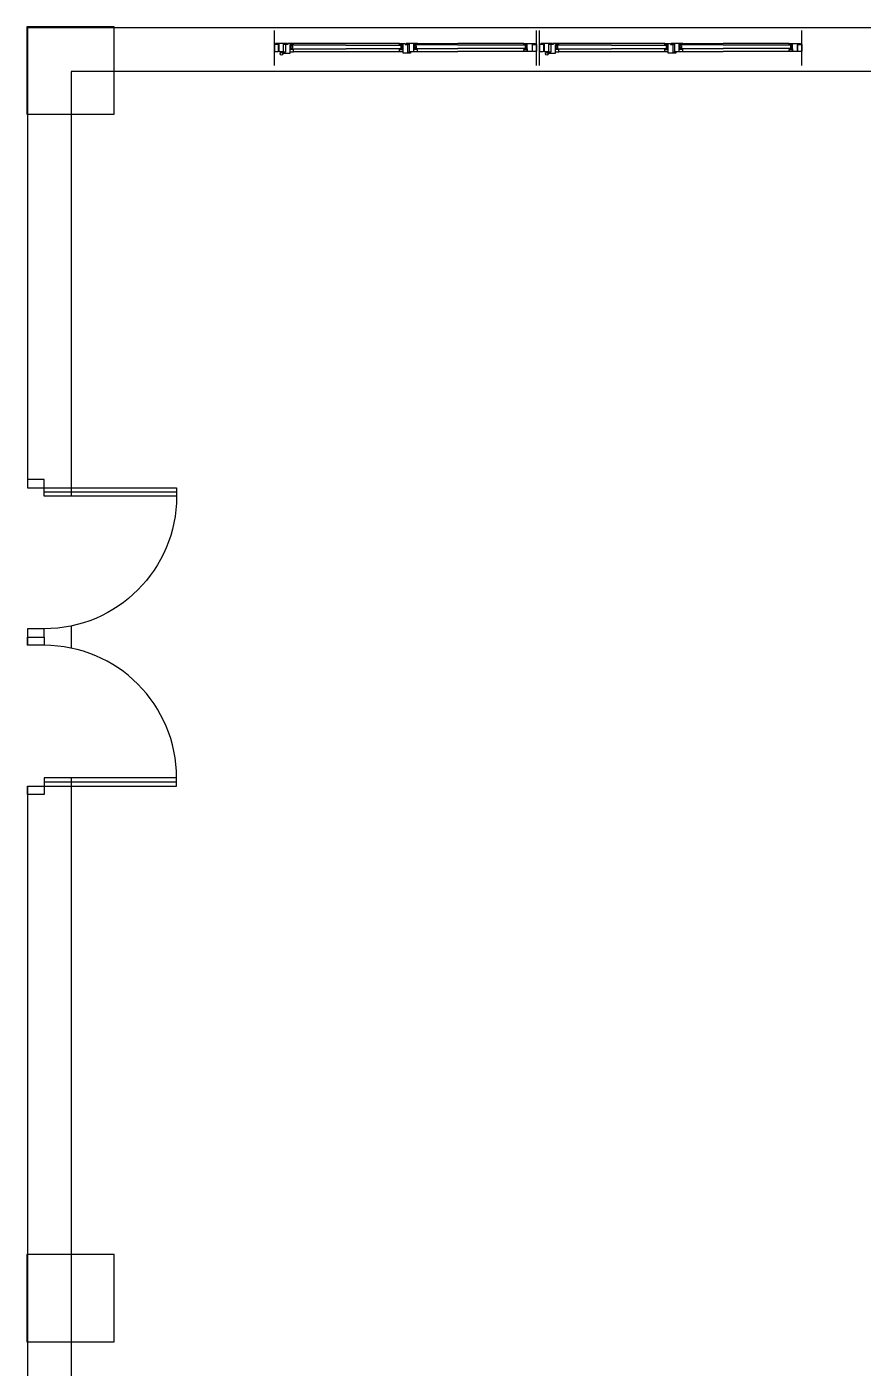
# Model space of a CAD drawing. Header units: millimetres. Extents: x -17017 to 2697, y 1903 to 18260.
# Drawn here: x -17003.571 to -17002.614, y 18234.438 to 18235.972 of the extents above; entities that cross this region are included whole.
import ezdxf

# ---------------------------------------------------------------- set-up
doc = ezdxf.new("R2010")
doc.units = ezdxf.units.MM
for name, color, linetype in [('1', 7, 'Continuous'), ('A-Door', 150, 'Continuous'), ('A-Glaz', 92, 'Continuous'), ('DUVAR', 7, 'Continuous'), ('KAPI', 3, 'Continuous'), ('NT', 1, 'Continuous'), ('PENCERE', 3, 'Continuous')]:
    doc.layers.add(name, color=color, linetype=linetype)

# ---------------------------------------------------------------- blocks, each defined once
blk = doc.blocks.new('A$C087A3AA9')
at = {"layer": 'A-Door'}
for points in [[(852.6, 94.7), (852.6, 852.6), (805.3, 852.6), (805.3, 94.7)], [(47.4, 94.7), (47.4, 0), (0, 0), (0, 94.7)], [(900, 94.7), (900, 0), (852.6, 0), (852.6, 94.7)]]:
    blk.add_lwpolyline(points, close=True, dxfattribs=at)
at = {"layer": 'A-Glaz'}
blk.add_line((828.9, 852.6), (828.9, 94.7), dxfattribs=at)
at = {"layer": 'NT'}
blk.add_arc((805.3, 94.7), 757.9, 90, 180, dxfattribs=at)

msp = doc.modelspace()

# ---------------------------------------------------------------- linework, layer by layer
at = {"layer": '1'}
for points in [[(-17003.4713, 18235.8721), (-17003.4713, 18235.9721), (-17003.5713, 18235.9721), (-17003.5713, 18235.8721)], [(-17003.4713, 18234.4682), (-17003.4713, 18234.5682), (-17003.5713, 18234.5682), (-17003.5713, 18234.4682)]]:
    msp.add_lwpolyline(points, close=True, dxfattribs=at)
for points in [[(-17001.5704, 18235.9711), (-17003.5704, 18235.9711), (-17003.5704, 18235.4448)], [(-17003.5204, 18233.601), (-17003.5204, 18233.0211), (-17001.6204, 18233.0211), (-17001.6204, 18235.9211), (-17003.5204, 18235.9211), (-17003.5204, 18235.4353)], [(-17003.5704, 18235.2837), (-17003.5704, 18235.2648)], [(-17003.5204, 18235.287), (-17003.5204, 18235.2616)], [(-17003.5204, 18235.1132), (-17003.5204, 18233.9231)], [(-17003.5704, 18235.1037), (-17003.5704, 18233.9326)]]:
    msp.add_lwpolyline(points, dxfattribs=at)
at = {"layer": 'DUVAR'}
for p, q in [((-17003.2881, 18235.9281), (-17003.2881, 18235.9681)), ((-17002.9881, 18235.9281), (-17002.9881, 18235.9681)), ((-17002.9846, 18235.9281), (-17002.9846, 18235.9681)), ((-17002.6846, 18235.9281), (-17002.6846, 18235.9681))]:
    msp.add_line(p, q, dxfattribs=at)
at = {"layer": 'KAPI'}
for points in [[(-17003.2775, 18235.9438), (-17003.2775, 18235.9522), (-17003.2735, 18235.9522), (-17003.2735, 18235.9531), (-17003.2866, 18235.9531), (-17003.2866, 18235.9522), (-17003.2831, 18235.9522), (-17003.2831, 18235.9438), (-17003.2775, 18235.9438)], [(-17002.9987, 18235.9438), (-17002.9987, 18235.9522), (-17003.0028, 18235.9522), (-17003.0028, 18235.9531), (-17002.9896, 18235.9531), (-17002.9896, 18235.9522), (-17002.9932, 18235.9522), (-17002.9932, 18235.9438), (-17002.9987, 18235.9438)], [(-17002.974, 18235.9438), (-17002.974, 18235.9522), (-17002.97, 18235.9522), (-17002.97, 18235.9531), (-17002.9831, 18235.9531), (-17002.9831, 18235.9522), (-17002.9796, 18235.9522), (-17002.9796, 18235.9438), (-17002.974, 18235.9438)], [(-17002.6952, 18235.9438), (-17002.6952, 18235.9522), (-17002.6993, 18235.9522), (-17002.6993, 18235.9531), (-17002.6861, 18235.9531), (-17002.6861, 18235.9522), (-17002.6897, 18235.9522), (-17002.6897, 18235.9438), (-17002.6952, 18235.9438)]]:
    msp.add_lwpolyline(points, dxfattribs=at)
for centre in [(-17003.28, 18235.9412), (-17002.9765, 18235.9412)]:
    msp.add_circle(centre, 0.0015, dxfattribs=at)
at = {"layer": 'PENCERE', "color": 1}
for p, q in [((-17003.1449, 18235.9529), (-17003.266, 18235.9529)), ((-17003.1449, 18235.9436), (-17003.266, 18235.9436)), ((-17003.1244, 18235.9438), (-17003.0781, 18235.9438)), ((-17003.1243, 18235.9531), (-17003.0781, 18235.9531)), ((-17003.0028, 18235.9531), (-17003.0781, 18235.9531)), ((-17003.0027, 18235.9438), (-17003.0781, 18235.9438)), ((-17002.8415, 18235.9529), (-17002.9625, 18235.9529)), ((-17002.8414, 18235.9436), (-17002.9625, 18235.9436)), ((-17002.8209, 18235.9438), (-17002.7746, 18235.9438)), ((-17002.8208, 18235.9531), (-17002.7746, 18235.9531)), ((-17002.6993, 18235.9531), (-17002.7746, 18235.9531)), ((-17002.6992, 18235.9438), (-17002.7746, 18235.9438))]:
    msp.add_line(p, q, dxfattribs=at)
at = {"layer": 'PENCERE'}
for points in [[(-17003.2881, 18235.9447, 0.414214), (-17003.2875, 18235.9441), (-17003.284, 18235.9441, 0.414214), (-17003.2834, 18235.9447), (-17003.2834, 18235.9515, 0.414214), (-17003.284, 18235.9521), (-17003.2875, 18235.9521, 0.414214), (-17003.2881, 18235.9515)], [(-17002.9881, 18235.9447, -0.414214), (-17002.9887, 18235.9441), (-17002.9923, 18235.9441, -0.414214), (-17002.9929, 18235.9447), (-17002.9929, 18235.9515, -0.414214), (-17002.9923, 18235.9521), (-17002.9887, 18235.9521, -0.414214), (-17002.9881, 18235.9515)], [(-17002.9846, 18235.9447, 0.414214), (-17002.984, 18235.9441), (-17002.9805, 18235.9441, 0.414214), (-17002.9799, 18235.9447), (-17002.9799, 18235.9515, 0.414214), (-17002.9805, 18235.9521), (-17002.984, 18235.9521, 0.414214), (-17002.9846, 18235.9515)], [(-17002.6846, 18235.9447, -0.414214), (-17002.6852, 18235.9441), (-17002.6888, 18235.9441, -0.414214), (-17002.6894, 18235.9447), (-17002.6894, 18235.9515, -0.414214), (-17002.6888, 18235.9521), (-17002.6852, 18235.9521, -0.414214), (-17002.6846, 18235.9515)]]:
    msp.add_lwpolyline(points, format="xyb", close=True, dxfattribs=at)
for points in [[(-17003.266, 18235.9529), (-17003.2726, 18235.9529), (-17003.2726, 18235.952), (-17003.2752, 18235.952), (-17003.2752, 18235.9432), (-17003.2785, 18235.9432), (-17003.2785, 18235.9422), (-17003.27, 18235.9422), (-17003.27, 18235.952), (-17003.266, 18235.952)], [(-17003.2692, 18235.9479), (-17003.2692, 18235.9479), (-17003.2693, 18235.948), (-17003.2693, 18235.948), (-17003.2694, 18235.948), (-17003.2694, 18235.9481), (-17003.2694, 18235.9481), (-17003.2695, 18235.9482), (-17003.2695, 18235.9483), (-17003.2695, 18235.9483), (-17003.2695, 18235.9499), (-17003.2695, 18235.95), (-17003.2695, 18235.9501), (-17003.2694, 18235.9501), (-17003.2694, 18235.9502), (-17003.2694, 18235.9502), (-17003.2693, 18235.9503), (-17003.2693, 18235.9503), (-17003.2692, 18235.9503), (-17003.2692, 18235.9503), (-17003.2678, 18235.9503), (-17003.2678, 18235.9503), (-17003.2677, 18235.9503), (-17003.2677, 18235.9503), (-17003.2676, 18235.9502), (-17003.2676, 18235.9502), (-17003.2675, 18235.9501), (-17003.2675, 18235.9501), (-17003.2675, 18235.95), (-17003.2675, 18235.9499), (-17003.2675, 18235.9483), (-17003.2675, 18235.9483), (-17003.2675, 18235.9482), (-17003.2675, 18235.9481), (-17003.2676, 18235.9481), (-17003.2676, 18235.948), (-17003.2677, 18235.948), (-17003.2677, 18235.948), (-17003.2678, 18235.9479), (-17003.2678, 18235.9479), (-17003.2692, 18235.9479)], [(-17003.1449, 18235.9529), (-17003.1383, 18235.9529), (-17003.1383, 18235.9519), (-17003.1358, 18235.9519), (-17003.1358, 18235.9432), (-17003.1324, 18235.9432), (-17003.1324, 18235.9422), (-17003.1409, 18235.9422), (-17003.1409, 18235.952), (-17003.1449, 18235.952)], [(-17003.1418, 18235.9479), (-17003.1417, 18235.9479), (-17003.1417, 18235.948), (-17003.1416, 18235.948), (-17003.1416, 18235.948), (-17003.1415, 18235.9481), (-17003.1415, 18235.9481), (-17003.1415, 18235.9482), (-17003.1414, 18235.9483), (-17003.1414, 18235.9483), (-17003.1414, 18235.9499), (-17003.1414, 18235.95), (-17003.1415, 18235.9501), (-17003.1415, 18235.9501), (-17003.1415, 18235.9502), (-17003.1416, 18235.9502), (-17003.1416, 18235.9503), (-17003.1417, 18235.9503), (-17003.1417, 18235.9503), (-17003.1418, 18235.9503), (-17003.1431, 18235.9503), (-17003.1432, 18235.9503), (-17003.1432, 18235.9503), (-17003.1433, 18235.9503), (-17003.1433, 18235.9502), (-17003.1434, 18235.9502), (-17003.1434, 18235.9501), (-17003.1434, 18235.9501), (-17003.1434, 18235.95), (-17003.1434, 18235.9499), (-17003.1434, 18235.9483), (-17003.1434, 18235.9483), (-17003.1434, 18235.9482), (-17003.1434, 18235.9481), (-17003.1434, 18235.9481), (-17003.1433, 18235.948), (-17003.1433, 18235.948), (-17003.1432, 18235.948), (-17003.1432, 18235.9479), (-17003.1431, 18235.9479), (-17003.1418, 18235.9479)], [(-17003.1243, 18235.9522), (-17003.1243, 18235.9531), (-17003.1374, 18235.9531), (-17003.1374, 18235.9522), (-17003.1339, 18235.9522), (-17003.1339, 18235.9438), (-17003.1284, 18235.9438), (-17003.1284, 18235.9522)], [(-17003.1275, 18235.9481), (-17003.1276, 18235.9482), (-17003.1276, 18235.9482), (-17003.1277, 18235.9482), (-17003.1277, 18235.9482), (-17003.1278, 18235.9483), (-17003.1278, 18235.9483), (-17003.1278, 18235.9484), (-17003.1278, 18235.9485), (-17003.1278, 18235.9485), (-17003.1278, 18235.9501), (-17003.1278, 18235.9502), (-17003.1278, 18235.9503), (-17003.1278, 18235.9503), (-17003.1278, 18235.9504), (-17003.1277, 18235.9505), (-17003.1277, 18235.9505), (-17003.1276, 18235.9505), (-17003.1276, 18235.9505), (-17003.1275, 18235.9505), (-17003.1262, 18235.9505), (-17003.1261, 18235.9505), (-17003.1261, 18235.9505), (-17003.126, 18235.9505), (-17003.126, 18235.9505), (-17003.1259, 18235.9504), (-17003.1259, 18235.9503), (-17003.1259, 18235.9503), (-17003.1258, 18235.9502), (-17003.1258, 18235.9501), (-17003.1258, 18235.9485), (-17003.1258, 18235.9485), (-17003.1259, 18235.9484), (-17003.1259, 18235.9483), (-17003.1259, 18235.9483), (-17003.126, 18235.9482), (-17003.126, 18235.9482), (-17003.1261, 18235.9482), (-17003.1261, 18235.9482), (-17003.1262, 18235.9481), (-17003.1275, 18235.9481)], [(-17003.0027, 18235.9464), (-17002.9997, 18235.9464), (-17002.9993, 18235.9465), (-17002.9989, 18235.9467), (-17002.9987, 18235.9468), (-17002.9987, 18235.9438), (-17003.0027, 18235.9438)], [(-17002.9996, 18235.9481), (-17002.9995, 18235.9482), (-17002.9994, 18235.9482), (-17002.9994, 18235.9482), (-17002.9993, 18235.9482), (-17002.9993, 18235.9483), (-17002.9993, 18235.9483), (-17002.9992, 18235.9484), (-17002.9992, 18235.9485), (-17002.9992, 18235.9485), (-17002.9992, 18235.9501), (-17002.9992, 18235.9502), (-17002.9992, 18235.9503), (-17002.9993, 18235.9503), (-17002.9993, 18235.9504), (-17002.9993, 18235.9505), (-17002.9994, 18235.9505), (-17002.9994, 18235.9505), (-17002.9995, 18235.9505), (-17002.9996, 18235.9505), (-17003.0009, 18235.9505), (-17003.001, 18235.9505), (-17003.001, 18235.9505), (-17003.0011, 18235.9505), (-17003.0011, 18235.9505), (-17003.0011, 18235.9504), (-17003.0012, 18235.9503), (-17003.0012, 18235.9503), (-17003.0012, 18235.9502), (-17003.0012, 18235.9501), (-17003.0012, 18235.9485), (-17003.0012, 18235.9485), (-17003.0012, 18235.9484), (-17003.0012, 18235.9483), (-17003.0011, 18235.9483), (-17003.0011, 18235.9482), (-17003.0011, 18235.9482), (-17003.001, 18235.9482), (-17003.001, 18235.9482), (-17003.0009, 18235.9481), (-17002.9996, 18235.9481)], [(-17002.9625, 18235.9529), (-17002.9691, 18235.9529), (-17002.9691, 18235.952), (-17002.9717, 18235.952), (-17002.9717, 18235.9432), (-17002.975, 18235.9432), (-17002.975, 18235.9422), (-17002.9665, 18235.9422), (-17002.9665, 18235.952), (-17002.9625, 18235.952)], [(-17002.9657, 18235.9479), (-17002.9657, 18235.9479), (-17002.9658, 18235.948), (-17002.9658, 18235.948), (-17002.9659, 18235.948), (-17002.9659, 18235.9481), (-17002.966, 18235.9481), (-17002.966, 18235.9482), (-17002.966, 18235.9483), (-17002.966, 18235.9483), (-17002.966, 18235.9499), (-17002.966, 18235.95), (-17002.966, 18235.9501), (-17002.966, 18235.9501), (-17002.9659, 18235.9502), (-17002.9659, 18235.9502), (-17002.9658, 18235.9503), (-17002.9658, 18235.9503), (-17002.9657, 18235.9503), (-17002.9657, 18235.9503), (-17002.9643, 18235.9503), (-17002.9643, 18235.9503), (-17002.9642, 18235.9503), (-17002.9642, 18235.9503), (-17002.9641, 18235.9502), (-17002.9641, 18235.9502), (-17002.9641, 18235.9501), (-17002.964, 18235.9501), (-17002.964, 18235.95), (-17002.964, 18235.9499), (-17002.964, 18235.9483), (-17002.964, 18235.9483), (-17002.964, 18235.9482), (-17002.9641, 18235.9481), (-17002.9641, 18235.9481), (-17002.9641, 18235.948), (-17002.9642, 18235.948), (-17002.9642, 18235.948), (-17002.9643, 18235.9479), (-17002.9643, 18235.9479), (-17002.9657, 18235.9479)], [(-17002.8415, 18235.9529), (-17002.8348, 18235.9529), (-17002.8348, 18235.9519), (-17002.8323, 18235.9519), (-17002.8323, 18235.9432), (-17002.8289, 18235.9432), (-17002.8289, 18235.9422), (-17002.8374, 18235.9422), (-17002.8374, 18235.952), (-17002.8415, 18235.952)], [(-17002.8383, 18235.9479), (-17002.8382, 18235.9479), (-17002.8382, 18235.948), (-17002.8381, 18235.948), (-17002.8381, 18235.948), (-17002.838, 18235.9481), (-17002.838, 18235.9481), (-17002.838, 18235.9482), (-17002.838, 18235.9483), (-17002.838, 18235.9483), (-17002.838, 18235.9499), (-17002.838, 18235.95), (-17002.838, 18235.9501), (-17002.838, 18235.9501), (-17002.838, 18235.9502), (-17002.8381, 18235.9502), (-17002.8381, 18235.9503), (-17002.8382, 18235.9503), (-17002.8382, 18235.9503), (-17002.8383, 18235.9503), (-17002.8396, 18235.9503), (-17002.8397, 18235.9503), (-17002.8397, 18235.9503), (-17002.8398, 18235.9503), (-17002.8398, 18235.9502), (-17002.8399, 18235.9502), (-17002.8399, 18235.9501), (-17002.8399, 18235.9501), (-17002.84, 18235.95), (-17002.84, 18235.9499), (-17002.84, 18235.9483), (-17002.84, 18235.9483), (-17002.8399, 18235.9482), (-17002.8399, 18235.9481), (-17002.8399, 18235.9481), (-17002.8398, 18235.948), (-17002.8398, 18235.948), (-17002.8397, 18235.948), (-17002.8397, 18235.9479), (-17002.8396, 18235.9479), (-17002.8383, 18235.9479)], [(-17002.8208, 18235.9522), (-17002.8208, 18235.9531), (-17002.834, 18235.9531), (-17002.834, 18235.9522), (-17002.8304, 18235.9522), (-17002.8304, 18235.9438), (-17002.8249, 18235.9438), (-17002.8249, 18235.9522)], [(-17002.824, 18235.9481), (-17002.8241, 18235.9482), (-17002.8241, 18235.9482), (-17002.8242, 18235.9482), (-17002.8242, 18235.9482), (-17002.8243, 18235.9483), (-17002.8243, 18235.9483), (-17002.8243, 18235.9484), (-17002.8244, 18235.9485), (-17002.8244, 18235.9485), (-17002.8244, 18235.9501), (-17002.8244, 18235.9502), (-17002.8243, 18235.9503), (-17002.8243, 18235.9503), (-17002.8243, 18235.9504), (-17002.8242, 18235.9505), (-17002.8242, 18235.9505), (-17002.8241, 18235.9505), (-17002.8241, 18235.9505), (-17002.824, 18235.9505), (-17002.8227, 18235.9505), (-17002.8226, 18235.9505), (-17002.8226, 18235.9505), (-17002.8225, 18235.9505), (-17002.8225, 18235.9505), (-17002.8224, 18235.9504), (-17002.8224, 18235.9503), (-17002.8224, 18235.9503), (-17002.8224, 18235.9502), (-17002.8224, 18235.9501), (-17002.8224, 18235.9485), (-17002.8224, 18235.9485), (-17002.8224, 18235.9484), (-17002.8224, 18235.9483), (-17002.8224, 18235.9483), (-17002.8225, 18235.9482), (-17002.8225, 18235.9482), (-17002.8226, 18235.9482), (-17002.8226, 18235.9482), (-17002.8227, 18235.9481), (-17002.824, 18235.9481)], [(-17002.6992, 18235.9464), (-17002.6962, 18235.9464), (-17002.6958, 18235.9465), (-17002.6954, 18235.9467), (-17002.6952, 18235.9468), (-17002.6952, 18235.9438), (-17002.6992, 18235.9438)], [(-17002.6961, 18235.9481), (-17002.696, 18235.9482), (-17002.696, 18235.9482), (-17002.6959, 18235.9482), (-17002.6959, 18235.9482), (-17002.6958, 18235.9483), (-17002.6958, 18235.9483), (-17002.6958, 18235.9484), (-17002.6957, 18235.9485), (-17002.6957, 18235.9485), (-17002.6957, 18235.9501), (-17002.6957, 18235.9502), (-17002.6958, 18235.9503), (-17002.6958, 18235.9503), (-17002.6958, 18235.9504), (-17002.6959, 18235.9505), (-17002.6959, 18235.9505), (-17002.696, 18235.9505), (-17002.696, 18235.9505), (-17002.6961, 18235.9505), (-17002.6974, 18235.9505), (-17002.6975, 18235.9505), (-17002.6975, 18235.9505), (-17002.6976, 18235.9505), (-17002.6976, 18235.9505), (-17002.6977, 18235.9504), (-17002.6977, 18235.9503), (-17002.6977, 18235.9503), (-17002.6977, 18235.9502), (-17002.6977, 18235.9501), (-17002.6977, 18235.9485), (-17002.6977, 18235.9485), (-17002.6977, 18235.9484), (-17002.6977, 18235.9483), (-17002.6977, 18235.9483), (-17002.6976, 18235.9482), (-17002.6976, 18235.9482), (-17002.6975, 18235.9482), (-17002.6975, 18235.9482), (-17002.6974, 18235.9481), (-17002.6961, 18235.9481)]]:
    msp.add_lwpolyline(points, close=True, dxfattribs=at)
for points in [[(-17003.269, 18235.9462), (-17003.2694, 18235.9463), (-17003.2699, 18235.9465), (-17003.27, 18235.9466)], [(-17003.27, 18235.9436), (-17003.266, 18235.9436), (-17003.266, 18235.9462), (-17003.269, 18235.9462)], [(-17003.2059, 18235.9512), (-17003.2695, 18235.9512), (-17003.2695, 18235.9471), (-17003.2059, 18235.9471)], [(-17003.2059, 18235.9512), (-17003.1414, 18235.9511), (-17003.1414, 18235.9471), (-17003.2059, 18235.9471)], [(-17003.1409, 18235.9436), (-17003.1449, 18235.9436), (-17003.1449, 18235.9462), (-17003.1419, 18235.9462)], [(-17003.1419, 18235.9462), (-17003.1415, 18235.9463), (-17003.1411, 18235.9465), (-17003.1409, 18235.9466)], [(-17003.1284, 18235.9438), (-17003.1244, 18235.9438), (-17003.1244, 18235.9464), (-17003.1274, 18235.9464), (-17003.1278, 18235.9465), (-17003.1282, 18235.9467), (-17003.1284, 18235.9468)], [(-17003.0781, 18235.9514), (-17003.1278, 18235.9514), (-17003.1278, 18235.9473), (-17003.0781, 18235.9473)], [(-17003.0781, 18235.9514), (-17002.9992, 18235.9514), (-17002.9992, 18235.9473), (-17003.0781, 18235.9473)], [(-17002.9655, 18235.9462), (-17002.966, 18235.9463), (-17002.9664, 18235.9465), (-17002.9665, 18235.9466)], [(-17002.9665, 18235.9436), (-17002.9625, 18235.9436), (-17002.9625, 18235.9462), (-17002.9655, 18235.9462)], [(-17002.9024, 18235.9512), (-17002.966, 18235.9512), (-17002.966, 18235.9471), (-17002.9024, 18235.9471)], [(-17002.9024, 18235.9512), (-17002.838, 18235.9511), (-17002.838, 18235.9471), (-17002.9024, 18235.9471)], [(-17002.8374, 18235.9436), (-17002.8414, 18235.9436), (-17002.8414, 18235.9462), (-17002.8384, 18235.9462)], [(-17002.8384, 18235.9462), (-17002.838, 18235.9463), (-17002.8376, 18235.9465), (-17002.8374, 18235.9466)], [(-17002.8249, 18235.9438), (-17002.8209, 18235.9438), (-17002.8209, 18235.9464), (-17002.8239, 18235.9464), (-17002.8243, 18235.9465), (-17002.8247, 18235.9467), (-17002.8249, 18235.9468)], [(-17002.7746, 18235.9514), (-17002.8244, 18235.9514), (-17002.8244, 18235.9473), (-17002.7746, 18235.9473)], [(-17002.7746, 18235.9514), (-17002.6957, 18235.9514), (-17002.6957, 18235.9473), (-17002.7746, 18235.9473)]]:
    msp.add_lwpolyline(points, dxfattribs=at)
for centre in [(-17003.28, 18235.9412), (-17002.9765, 18235.9412)]:
    msp.add_circle(centre, 0.0015, dxfattribs=at)

# ---------------------------------------------------------------- block references
at = {"layer": '1', "color": 0, "yscale": 0.0002, "zscale": 0.0002, "rotation": 270}
for xscale in [-0.0002, 0.0002]:
    msp.add_blockref('A$C087A3AA9', (-17003.5704, 18235.2743), dxfattribs=dict(at, xscale=xscale))

doc.saveas('drawing.dxf')
